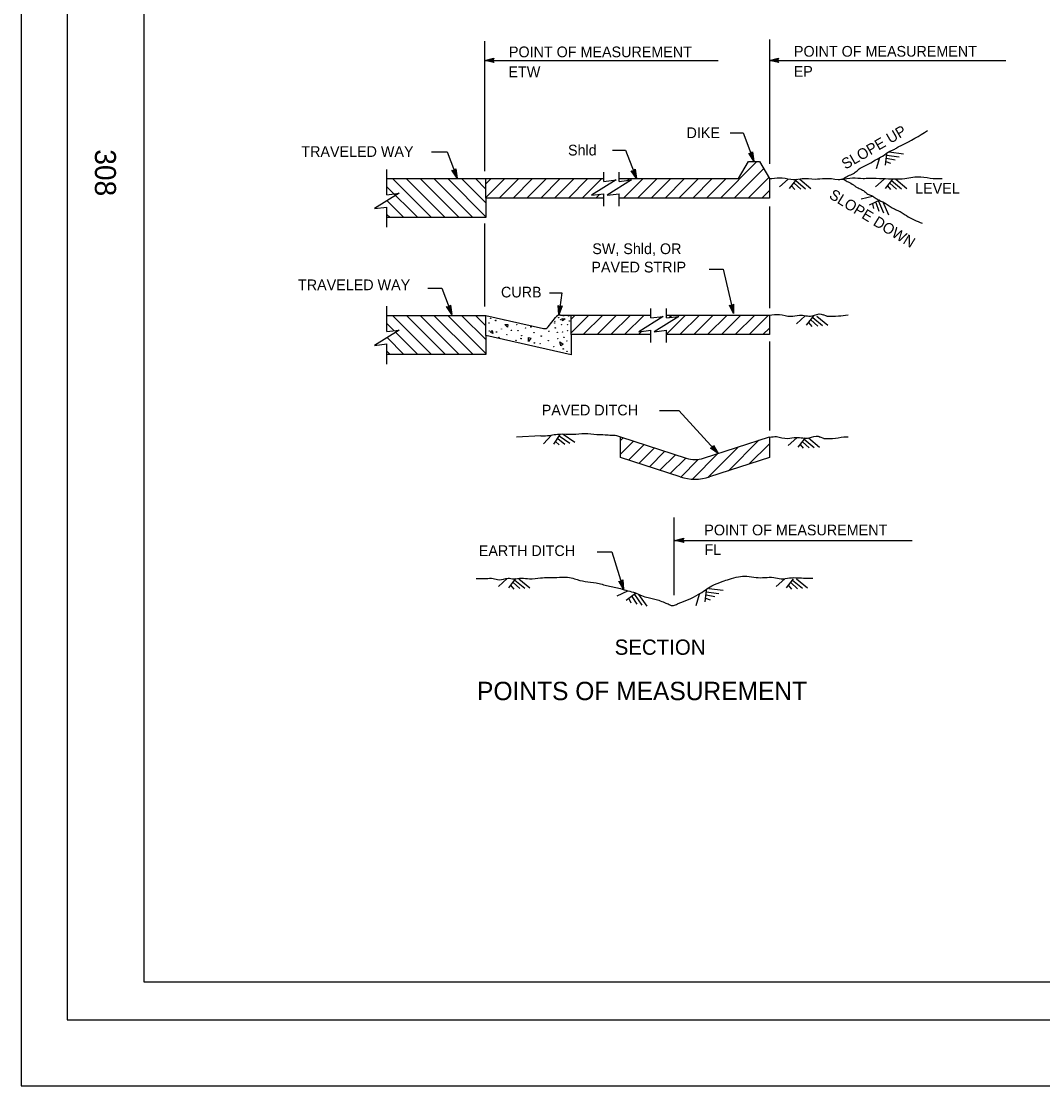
# Model space of a CAD drawing. Extents: x -893 to 867, y -474 to 712.
# Drawn here: x -893 to -226, y -474 to 222 of the extents above; entities that cross this region are included whole.
import ezdxf

# ---------------------------------------------------------------- set-up
doc = ezdxf.new("R2010")
doc.units = 0
for name, color, linetype in [('border_PLOTTING-ELEMENTS', 7, 'Continuous'), ('border_rw_22x34_Cut_Lines', 7, 'Continuous'), ('border_SHEET', 7, 'Continuous'), ('border_WITHIN-BORDER-anno', 7, 'Continuous'), ('ls_DETAIL-anno', 7, 'Continuous'), ('rd_PROFILE-OG', 7, 'Continuous'), ('str_Concrete-A', 7, 'Continuous')]:
    doc.layers.add(name, color=color, linetype=linetype)

msp = doc.modelspace()

# ---------------------------------------------------------------- linework, layer by layer
at = {"layer": 'border_PLOTTING-ELEMENTS'}
for points in [[(-893.45, -474.04), (866.55, -474.04), (866.55, 711.96), (-893.45, 711.96)], [(-863.45, -431.04), (836.55, -431.04), (836.55, 668.96), (-863.45, 668.96)]]:
    msp.add_lwpolyline(points, close=True, dxfattribs=at)
at = {"layer": 'border_rw_22x34_Cut_Lines'}
for p, q in [((-863.45, 668.96), (-863.45, -431.04)), ((-863.45, -431.04), (836.55, -431.04))]:
    msp.add_line(p, q, dxfattribs=at)
at = {"layer": 'border_SHEET'}
for p, q in [((-813.45, 643.96), (-813.45, -406.04)), ((-813.45, -406.04), (811.55, -406.04))]:
    msp.add_line(p, q, dxfattribs=at)
at = {"layer": 'ls_DETAIL-anno'}
for p, q in [((-590.48, 123.89), (-590.48, 208.93)), ((-404.45, 210.04), (-404.45, 128.77)), ((-590.48, 196.36), (-584.48, 197.69)), ((-584.48, 195.02), (-590.48, 196.36)), ((-590.48, 196.36), (-590.48, 196.36)), ((-590.48, 196.36), (-437.92, 196.36)), ((-584.7, 195.38), (-589.1, 196.36)), ((-589.09, 196.37), (-584.71, 197.33)), ((-587.72, 196.36), (-584.89, 196.99)), ((-584.93, 195.74), (-587.72, 196.36)), ((-586.34, 196.36), (-585.13, 196.63)), ((-585.11, 196.08), (-586.34, 196.36)), ((-584.48, 197.69), (-585.28, 196.36)), ((-585.28, 196.36), (-584.48, 195.02)), ((-584.48, 197.69), (-584.48, 197.69)), ((-584.48, 195.02), (-584.48, 195.02)), ((-404.41, 196.36), (-398.41, 197.69)), ((-398.41, 195.02), (-404.41, 196.36)), ((-404.41, 196.36), (-404.41, 196.36)), ((-404.41, 196.36), (-249.9, 196.36)), ((-398.62, 195.38), (-403.03, 196.36)), ((-403.02, 196.37), (-398.64, 197.33)), ((-401.64, 196.36), (-398.82, 196.99)), ((-398.86, 195.74), (-401.64, 196.36)), ((-400.26, 196.36), (-399.05, 196.63)), ((-399.03, 196.08), (-400.26, 196.36)), ((-398.41, 197.69), (-399.21, 196.36)), ((-399.21, 196.36), (-398.41, 195.02)), ((-398.41, 197.69), (-398.41, 197.69)), ((-398.41, 195.02), (-398.41, 195.02)), ((-430.07, 149), (-421.56, 149)), ((-421.56, 149), (-414.52, 130.48)), ((-625.31, 136.59), (-615.06, 136.59)), ((-615.06, 136.59), (-608.52, 119.39)), ((-506.93, 137.61), (-498.42, 137.61)), ((-498.42, 137.61), (-491.38, 119.08)), ((-414.52, 130.48), (-417.89, 135.61)), ((-417.89, 135.61), (-417.89, 135.61)), ((-417.89, 135.61), (-416.36, 135.34)), ((-415.01, 131.78), (-417.47, 135.52)), ((-415.5, 133.06), (-417.08, 135.48)), ((-415.99, 134.35), (-416.67, 135.39)), ((-416.36, 135.34), (-415.4, 136.56)), ((-416.17, 135.6), (-415.99, 134.35)), ((-415.9, 135.89), (-415.5, 133.06)), ((-415.65, 136.23), (-415.01, 131.77)), ((-415.4, 136.56), (-415.4, 136.56)), ((-415.4, 136.56), (-414.52, 130.48)), ((-610.37, 124.25), (-609.4, 125.47)), ((-609.4, 125.47), (-609.4, 125.47)), ((-609.4, 125.47), (-608.52, 119.39)), ((-414.52, 130.48), (-414.52, 130.48)), ((-608.52, 119.39), (-611.9, 124.52)), ((-611.9, 124.52), (-611.9, 124.52)), ((-611.9, 124.52), (-610.37, 124.25)), ((-609.02, 120.69), (-611.48, 124.43)), ((-609.5, 121.97), (-611.09, 124.39)), ((-609.99, 123.26), (-610.67, 124.3)), ((-610.17, 124.51), (-609.99, 123.26)), ((-609.91, 124.8), (-609.5, 121.97)), ((-609.66, 125.14), (-609.01, 120.68)), ((-608.52, 119.39), (-608.52, 119.39)), ((-491.38, 119.08), (-494.75, 124.22)), ((-494.75, 124.22), (-494.75, 124.22)), ((-494.75, 124.22), (-493.22, 123.94)), ((-491.87, 120.38), (-494.33, 124.12)), ((-492.36, 121.66), (-493.95, 124.08)), ((-492.85, 122.96), (-493.53, 123.99)), ((-493.22, 123.94), (-492.26, 125.16)), ((-493.03, 124.2), (-492.85, 122.96)), ((-492.76, 124.49), (-492.36, 121.66)), ((-492.51, 124.84), (-491.87, 120.37)), ((-492.26, 125.16), (-492.26, 125.16)), ((-492.26, 125.16), (-491.38, 119.08)), ((-491.38, 119.08), (-491.38, 119.08)), ((-404.45, 100.81), (-404.45, 34.41)), ((-590.36, 35.44), (-590.36, 89.61)), ((-443.83, 59.78), (-434.62, 59.78)), ((-434.62, 59.78), (-427.84, 30.82)), ((-627.75, 47.45), (-618.59, 47.45)), ((-618.59, 47.45), (-612.05, 30.25)), ((-548.13, 44.36), (-540, 44.36)), ((-540, 44.36), (-541.97, 30)), ((-612.05, 30.25), (-615.43, 35.39)), ((-615.43, 35.39), (-615.43, 35.39)), ((-615.43, 35.39), (-613.9, 35.11)), ((-612.55, 31.55), (-615.01, 35.3)), ((-613.03, 32.84), (-614.62, 35.25)), ((-613.52, 34.13), (-614.2, 35.16)), ((-613.9, 35.11), (-612.93, 36.34)), ((-613.7, 35.37), (-613.52, 34.13)), ((-613.44, 35.66), (-613.03, 32.84)), ((-613.19, 36.01), (-612.54, 31.54)), ((-612.93, 36.34), (-612.93, 36.34)), ((-612.93, 36.34), (-612.05, 30.25)), ((-541.97, 30), (-542.47, 36.13)), ((-542.47, 36.13), (-542.47, 36.13)), ((-542.47, 36.13), (-541.26, 35.15)), ((-541.78, 31.38), (-542.15, 35.85)), ((-539.83, 35.76), (-541.97, 30)), ((-541.59, 32.74), (-541.83, 35.62)), ((-540.21, 35.6), (-541.78, 31.37)), ((-540.6, 35.42), (-541.59, 32.74)), ((-541.4, 34.11), (-541.5, 35.34)), ((-540.96, 35.29), (-541.4, 34.11)), ((-541.26, 35.15), (-539.83, 35.76)), ((-539.83, 35.76), (-539.83, 35.76)), ((-427.84, 30.82), (-430.5, 36.36)), ((-430.5, 36.36), (-430.5, 36.36)), ((-430.5, 36.36), (-429.02, 35.88)), ((-428.16, 32.17), (-430.1, 36.21)), ((-428.46, 33.51), (-429.72, 36.12)), ((-428.78, 34.85), (-429.31, 35.97)), ((-429.02, 35.88), (-427.9, 36.97)), ((-428.79, 36.11), (-428.78, 34.85)), ((-428.49, 36.36), (-428.46, 33.51)), ((-428.2, 36.67), (-428.15, 32.16)), ((-427.9, 36.97), (-427.9, 36.97)), ((-427.9, 36.97), (-427.84, 30.82)), ((-612.05, 30.25), (-612.05, 30.25)), ((-541.97, 30), (-541.97, 30)), ((-427.84, 30.82), (-427.84, 30.82)), ((-404.45, 12.57), (-404.45, -45.64)), ((-476.33, -32.62), (-463.55, -32.62)), ((-463.55, -32.62), (-437.9, -60.69)), ((-441.41, -56.85), (-440.96, -55.36)), ((-440.96, -55.36), (-440.96, -55.36)), ((-440.96, -55.36), (-437.9, -60.69)), ((-442.93, -57.16), (-441.41, -56.85)), ((-437.9, -60.69), (-442.93, -57.16)), ((-442.93, -57.16), (-442.93, -57.16)), ((-438.84, -59.66), (-442.51, -57.09)), ((-439.76, -58.65), (-442.13, -56.98)), ((-440.69, -57.63), (-441.71, -56.92)), ((-441.32, -56.53), (-440.69, -57.63)), ((-441.18, -56.17), (-439.76, -58.65)), ((-441.08, -55.76), (-438.83, -59.67)), ((-437.9, -60.69), (-437.9, -60.69)), ((-466.6, -153.26), (-466.6, -102.43)), ((-466.33, -117.48), (-460.33, -116.15)), ((-460.33, -118.82), (-466.33, -117.48)), ((-466.33, -117.48), (-466.33, -117.48)), ((-466.33, -117.48), (-311.04, -117.48)), ((-460.55, -118.46), (-464.95, -117.48)), ((-464.94, -117.48), (-460.57, -116.51)), ((-463.57, -117.48), (-460.74, -116.86)), ((-460.78, -118.1), (-463.57, -117.48)), ((-462.19, -117.48), (-460.98, -117.22)), ((-460.96, -117.76), (-462.19, -117.48)), ((-460.33, -116.15), (-461.13, -117.48)), ((-461.13, -117.48), (-460.33, -118.82)), ((-460.33, -116.15), (-460.33, -116.15)), ((-517.04, -124.93), (-507.38, -124.93)), ((-507.38, -124.93), (-499.79, -149.52)), ((-460.33, -118.82), (-460.33, -118.82)), ((-499.79, -149.52), (-502.83, -144.18)), ((-502.83, -144.18), (-502.83, -144.18)), ((-502.83, -144.18), (-501.32, -144.55)), ((-500.2, -148.19), (-502.41, -144.3)), ((-500.6, -146.88), (-502.03, -144.36)), ((-501.01, -145.56), (-501.62, -144.48)), ((-501.32, -144.55), (-500.28, -143.39)), ((-501.11, -144.3), (-501.01, -145.56)), ((-500.83, -144.03), (-500.6, -146.88)), ((-500.55, -143.7), (-500.19, -148.2)), ((-500.28, -143.39), (-500.28, -143.39)), ((-500.28, -143.39), (-499.79, -149.52)), ((-499.79, -149.52), (-499.79, -149.52))]:
    msp.add_line(p, q, dxfattribs=at)
at = {"layer": 'rd_PROFILE-OG'}
for p, q in [((-332.53, 132.65), (-334.71, 125.34)), ((-327.91, 135.46), (-328.77, 127.9)), ((-327.97, 132.43), (-322.12, 131.33)), ((-327.83, 134.45), (-319.56, 133.33)), ((-326.03, 136.59), (-316.78, 135.33)), ((-328.39, 130.15), (-325.31, 129.08)), ((-392.1, 118.66), (-397.8, 113.58)), ((-386.69, 118.62), (-391.39, 112.64)), ((-384.5, 118.6), (-377.29, 112.66)), ((-329.45, 118.66), (-335.15, 113.58)), ((-324.04, 118.62), (-328.74, 112.64)), ((-321.85, 118.6), (-314.64, 112.66)), ((-389.89, 114.35), (-387.83, 111.83)), ((-388.33, 116.07), (-383.93, 112.07)), ((-387.15, 117.72), (-380.71, 112.42)), ((-327.25, 114.35), (-325.18, 111.83)), ((-325.68, 116.07), (-321.29, 112.07)), ((-324.51, 117.72), (-318.06, 112.42)), ((-337.04, 107.44), (-344.44, 105.54)), ((-332.25, 104.93), (-339.18, 101.76)), ((-337.06, 102.6), (-336.38, 99.41)), ((-334.88, 103.41), (-332.81, 97.84)), ((-333.08, 104.34), (-329.79, 96.67)), ((-330.32, 103.9), (-326.63, 95.32)), ((-381.02, 29.26), (-386.72, 24.19)), ((-375.61, 29.23), (-380.31, 23.24)), ((-376.08, 28.33), (-369.63, 23.02)), ((-373.42, 29.2), (-366.21, 23.27)), ((-366.88, 29.03), (-369.32, 29.96)), ((-378.81, 24.96), (-376.75, 22.43)), ((-377.25, 26.68), (-372.85, 22.67)), ((-546.8, -48.69), (-552.02, -54.26)), ((-541.41, -48.24), (-545.55, -54.62)), ((-539.23, -48.07), (-531.51, -53.32)), ((-553.76, -49.07), (-569.72, -50.02)), ((-544.22, -52.78), (-541.93, -55.11)), ((-542.82, -50.93), (-538.07, -54.52)), ((-541.79, -49.18), (-534.9, -53.88)), ((-386.52, -50.47), (-392.23, -55.55)), ((-381.12, -50.51), (-385.82, -56.49)), ((-384.32, -54.78), (-382.26, -57.3)), ((-382.76, -53.06), (-378.36, -57.06)), ((-381.58, -51.41), (-375.14, -56.71)), ((-378.92, -50.53), (-371.72, -56.47)), ((-368.87, -50.84), (-371.31, -49.91)), ((-575.77, -142.47), (-581.47, -147.54)), ((-570.37, -142.51), (-575.07, -148.49)), ((-572.01, -145.05), (-567.61, -149.06)), ((-570.83, -143.4), (-564.39, -148.71)), ((-568.17, -142.53), (-560.96, -148.46)), ((-394.25, -142.54), (-399.95, -147.62)), ((-388.85, -142.58), (-393.55, -148.56)), ((-390.49, -145.13), (-386.09, -149.14)), ((-389.31, -143.48), (-382.87, -148.78)), ((-386.65, -142.61), (-379.44, -148.54)), ((-573.57, -146.77), (-571.51, -149.3)), ((-497.19, -150.71), (-504.04, -154.07)), ((-491.99, -152.19), (-498.12, -156.7)), ((-492.68, -152.93), (-487.89, -159.77)), ((-489.88, -152.8), (-484.53, -160.45)), ((-450.4, -152.88), (-452.55, -160.21)), ((-445.8, -150.04), (-446.61, -157.61)), ((-445.84, -153.07), (-439.99, -154.13)), ((-445.72, -151.05), (-437.44, -152.13)), ((-443.93, -148.9), (-434.67, -150.1)), ((-392.05, -146.85), (-389.99, -149.38)), ((-496.22, -155.44), (-494.91, -158.43)), ((-494.25, -154.21), (-491.09, -159.25)), ((-446.25, -155.36), (-443.16, -156.41))]:
    msp.add_line(p, q, dxfattribs=at)
for points in [[(-357.77, 118.65), (-356.48, 118.9), (-355.27, 119.55), (-352.84, 120.84), (-349.52, 122.46), (-347.1, 124.23), (-345.15, 125.86), (-343.29, 126.74), (-341.51, 127.72), (-338.12, 129.41), (-333.99, 131.84), (-329.46, 134.43), (-327.2, 136.13), (-325.09, 137.18), (-322.99, 138.07), (-320.89, 139.36), (-317.89, 140.9), (-301.06, 150.43)], [(-404.28, 119.18), (-402.8, 119.17), (-395.99, 119.6), (-388.67, 118.42), (-382.96, 119.16), (-374.59, 118.76), (-368.13, 119.22), (-359.48, 118.42)], [(-359.48, 118.42), (-357.4, 118.65), (-349.99, 119.49), (-343.22, 119.14)], [(-357.53, 118.65), (-356.8, 118.65), (-355.43, 118.49), (-354.3, 117.6), (-352.92, 116.87), (-349.52, 114.93), (-347.82, 113.72), (-344.99, 112.26), (-342.16, 110.72), (-340.06, 108.95), (-337.71, 108.05), (-335.85, 106.84), (-333.51, 105.39), (-330.92, 104.01), (-328.65, 103.04), (-326.06, 101.18), (-323.39, 99.56), (-320.4, 98.1), (-317.56, 96.73), (-314.9, 94.87), (-304.45, 89.84)], [(-343.22, 119.14), (-339.03, 119.34), (-330.22, 119.11), (-315.88, 119.18), (-305.36, 120.25), (-297.4, 119.09), (-291.53, 119.18)], [(-404.34, 29.78), (-397.86, 30.19), (-390.54, 29.01), (-384.83, 29.75), (-376.46, 29.35), (-370.5, 30.5), (-369.32, 29.96)], [(-366.88, 29.03), (-359.27, 29.24), (-353.03, 29.95)], [(-553.76, -49.07), (-550.67, -49.03), (-541.95, -47.96), (-532.92, -48.08), (-525.1, -47.64), (-517.23, -48.17), (-511.87, -48.44), (-507.65, -48.66), (-504.39, -48.87), (-503.14, -49.34), (-501.69, -49.86)], [(-404.1, -49.95), (-399.85, -49.68), (-392.53, -50.86), (-386.82, -50.12), (-378.45, -50.52), (-372.49, -49.37), (-371.31, -49.91)], [(-368.87, -50.84), (-361.26, -50.64), (-353.85, -49.79), (-353.03, -49.83)], [(-596.17, -142.41), (-589.62, -142.41), (-585.03, -142.41), (-581.1, -143.29), (-575.2, -142.19), (-571.49, -142.63), (-566.47, -142.19), (-561.22, -142.63), (-554.02, -141.97), (-543.31, -141.76), (-536.32, -141.54), (-531.73, -142.63), (-524.75, -144.38), (-517.76, -145.25), (-509.89, -147.22), (-501.81, -148.96), (-497.01, -150.49), (-491.98, -151.8), (-488.05, -153.55), (-483.68, -154.86), (-476.69, -156.61), (-472.98, -158.14), (-469.88, -159.34)], [(-464.55, -158.99), (-464.02, -158.79), (-450.92, -152.9), (-441.96, -147.22), (-435.19, -144.38), (-430.6, -142.85), (-424.71, -141.32), (-419.25, -140.88), (-413.13, -141.76), (-407.45, -141.76), (-401.56, -141.76), (-396.75, -142.63), (-391.29, -141.97), (-385.83, -141.97), (-376, -142.19)], [(-469.88, -159.34), (-468.17, -160.11), (-467.08, -160.11), (-464.55, -158.99)]]:
    msp.add_spline(points, degree=3, dxfattribs=at)
at = {"layer": 'str_Concrete-A'}
for p, q in [((-424.54, 119.08), (-418.15, 130.15)), ((-418.15, 130.15), (-410.84, 130.15)), ((-410.84, 130.15), (-404.45, 119.08)), ((-654.53, 108.45), (-654.53, 124.98)), ((-654.53, 119.08), (-589.72, 119.08)), ((-589.72, 106.3), (-589.72, 119.08)), ((-589.7, 119.08), (-512.68, 119.08)), ((-512.68, 117.14), (-512.68, 123.32)), ((-502.57, 117.14), (-502.57, 123.32)), ((-502.57, 119.08), (-424.54, 119.08)), ((-404.45, 119.08), (-404.45, 106.3)), ((-589.72, 106.36), (-589.72, 93.53)), ((-512.68, 106.3), (-589.72, 106.3)), ((-512.68, 101.09), (-512.68, 109.14)), ((-404.45, 106.3), (-502.61, 106.3)), ((-502.57, 101.09), (-502.57, 109.14)), ((-654.53, 87.2), (-654.53, 100.45)), ((-589.72, 93.53), (-654.53, 93.53)), ((-654.53, 19.01), (-654.53, 35.54)), ((-654.53, 29.64), (-589.72, 29.64)), ((-589.72, 16.52), (-589.72, 29.64)), ((-589.72, 29.64), (-552.13, 21.01)), ((-548.98, 22.16), (-544.24, 28.25)), ((-541, 29.84), (-534.05, 29.84)), ((-534.05, 17.07), (-534.05, 29.84)), ((-534.05, 29.84), (-481.82, 29.84)), ((-481.82, 27.91), (-481.82, 34.08)), ((-471.72, 27.91), (-471.72, 34.08)), ((-471.72, 29.84), (-404.45, 29.84)), ((-404.45, 29.84), (-404.45, 17.07)), ((-577.38, 23.65), (-575.46, 23.69)), ((-575.55, 21.81), (-577.38, 23.65)), ((-575.46, 23.69), (-575.55, 21.81)), ((-539.98, 27.5), (-538, 27.27)), ((-539.7, 26.12), (-539.98, 27.5)), ((-538, 27.27), (-539.7, 26.12)), ((-589.72, 16.52), (-589.72, 4.09)), ((-534.05, 3.74), (-589.72, 16.52)), ((-586.81, 18.64), (-585.59, 19.65)), ((-585.18, 17.83), (-586.81, 18.64)), ((-585.59, 19.65), (-585.18, 17.83)), ((-561.98, 15.16), (-560.42, 14.75)), ((-561.93, 12.64), (-561.98, 15.16)), ((-560.42, 14.75), (-561.93, 12.64)), ((-481.8, 17.07), (-534.05, 17.07)), ((-534.05, 17.02), (-534.05, 3.74)), ((-481.82, 11.86), (-481.82, 19.91)), ((-471.72, 11.86), (-471.72, 19.91)), ((-404.4, 17.07), (-471.72, 17.07)), ((-654.53, -2.24), (-654.53, 11.01)), ((-541.31, 12.41), (-539.33, 10.86)), ((-540.71, 9.8), (-541.31, 12.41)), ((-539.33, 10.86), (-540.71, 9.8)), ((-589.72, 4.09), (-654.53, 4.09)), ((-501.69, -63.29), (-501.69, -49.86)), ((-501.69, -49.86), (-458.79, -63.8)), ((-447.43, -63.81), (-404.45, -49.85)), ((-404.45, -49.85), (-404.45, -63.28)), ((-462.76, -75.94), (-501.69, -63.29)), ((-404.45, -63.28), (-443.47, -75.96))]:
    msp.add_line(p, q, dxfattribs=at)
for points in [[(-436.45, 106.3), (-412.61, 130.15)], [(-427.42, 106.3), (-408.18, 125.54)], [(-625.3, 93.53), (-650.85, 119.08)], [(-616.26, 93.53), (-641.82, 119.08)], [(-607.23, 93.53), (-632.78, 119.08)], [(-598.19, 93.53), (-623.74, 119.08)], [(-589.72, 94.09), (-614.71, 119.08)], [(-589.72, 103.12), (-605.68, 119.08)], [(-589.72, 112.16), (-596.64, 119.08)], [(-589.72, 106.62), (-577.26, 119.08)], [(-589.72, 115.66), (-586.3, 119.08)], [(-581.01, 106.3), (-568.23, 119.08)], [(-571.98, 106.3), (-559.19, 119.08)], [(-562.94, 106.3), (-550.16, 119.08)], [(-553.9, 106.3), (-541.13, 119.08)], [(-544.87, 106.3), (-532.09, 119.08)], [(-535.84, 106.3), (-523.06, 119.08)], [(-526.8, 106.3), (-514.02, 119.08)], [(-499.7, 106.3), (-486.92, 119.08)], [(-497.22, 117.81), (-495.95, 119.08)], [(-490.66, 106.3), (-477.88, 119.08)], [(-481.63, 106.3), (-468.85, 119.08)], [(-472.59, 106.3), (-459.81, 119.08)], [(-463.56, 106.3), (-450.78, 119.08)], [(-454.52, 106.3), (-441.74, 119.08)], [(-445.49, 106.3), (-432.71, 119.08)], [(-418.38, 106.3), (-404.88, 119.81)], [(-634.34, 93.53), (-654.53, 113.72)], [(-512.68, 117.14), (-504.68, 118.14), (-520.68, 108.14), (-512.68, 109.14)], [(-502.57, 117.14), (-494.57, 118.14), (-510.57, 108.14), (-502.57, 109.14)], [(-654.53, 108.45), (-646.53, 109.45), (-662.53, 99.45), (-654.53, 100.45)], [(-643.37, 93.53), (-654.38, 104.54)], [(-517.77, 106.3), (-515.24, 108.82)], [(-409.35, 106.3), (-404.45, 111.2)], [(-652.4, 93.53), (-654.53, 95.65)], [(-625.23, 4.09), (-650.78, 29.64)], [(-616.19, 4.09), (-641.74, 29.64)], [(-607.16, 4.09), (-632.71, 29.64)], [(-598.12, 4.09), (-623.67, 29.64)], [(-589.72, 4.72), (-614.64, 29.64)], [(-589.72, 13.76), (-605.6, 29.64)], [(-589.72, 22.79), (-596.57, 29.64)], [(-534.05, 18.19), (-522.4, 29.84)], [(-534.05, 27.23), (-531.43, 29.84)], [(-526.14, 17.07), (-513.36, 29.84)], [(-517.1, 17.07), (-504.33, 29.84)], [(-508.07, 17.07), (-495.29, 29.84)], [(-499.03, 17.07), (-486.26, 29.84)], [(-481.82, 27.91), (-473.82, 28.91), (-489.82, 18.91), (-481.82, 19.91)], [(-471.72, 27.91), (-463.72, 28.91), (-479.72, 18.91), (-471.72, 19.91)], [(-471.72, 17.28), (-459.16, 29.84)], [(-469.9, 28.13), (-468.19, 29.84)], [(-462.89, 17.07), (-450.12, 29.84)], [(-453.86, 17.07), (-441.09, 29.84)], [(-444.83, 17.07), (-432.05, 29.84)], [(-435.79, 17.07), (-423.02, 29.84)], [(-426.76, 17.07), (-413.98, 29.84)], [(-417.72, 17.07), (-404.95, 29.84)], [(-649.77, 19.6), (-654.53, 24.36)], [(-408.69, 17.07), (-404.45, 21.3)], [(-654.53, 19.01), (-646.53, 20.01), (-662.53, 10.01), (-654.53, 11.01)], [(-643.29, 4.09), (-654.33, 15.13)], [(-634.26, 4.09), (-648.77, 18.6)], [(-490, 17.07), (-487.92, 19.14)], [(-652.33, 4.09), (-654.53, 6.28)], [(-501.68, -52.11), (-499.98, -50.41)], [(-501.68, -61.14), (-493.16, -52.63)], [(-496.48, -64.98), (-486.35, -54.84)], [(-431.2, -71.98), (-411.3, -52.07)], [(-417.82, -67.63), (-404.45, -54.26)], [(-489.67, -67.2), (-479.52, -57.05)], [(-482.85, -69.41), (-472.7, -59.27)], [(-476.03, -71.63), (-465.88, -61.49)], [(-454.69, -77.39), (-438.07, -60.77)], [(-444.49, -76.23), (-424.68, -56.42)], [(-469.21, -73.84), (-459.07, -63.7)], [(-462.39, -76.06), (-450.95, -64.62)]]:
    msp.add_lwpolyline(points, dxfattribs=at)
for centre, radius in [((-542.22, 28.18), 0.105), ((-539.01, 29.14), 0.101), ((-535.66, 29.19), 0.189), ((-587.7, 24.61), 0.105), ((-586.55, 27.72), 0.105), ((-583.3, 26.26), 0.189), ((-577.43, 26.53), 0.105), ((-569.59, 23.65), 0.105), ((-563.86, 21.4), 0.105), ((-560.33, 22.09), 0.189), ((-544.74, 24.65), 0.135), ((-544.65, 25.71), 0.105), ((-544.37, 21.44), 0.189), ((-541.03, 26.9), 0.105), ((-540.34, 23.6), 0.0913), ((-536.49, 23.46), 0.105), ((-535.25, 25.98), 0.147), ((-587.56, 19.47), 0.105), ((-582.79, 18.78), 0.189), ((-581.23, 15.21), 0.105), ((-579.54, 20.71), 0.105), ((-576.05, 17), 0.105), ((-573.07, 19.84), 0.189), ((-568.72, 19.66), 0.105), ((-566.75, 14.43), 0.189), ((-566.29, 16.4), 0.105), ((-558.31, 18.28), 0.105), ((-553.54, 16.08), 0.189), ((-548.59, 19.29), 0.105), ((-543.09, 18.47), 0.105), ((-542.73, 14.43), 0.105), ((-539.74, 18.83), 0.105), ((-538.74, 15.25), 0.189), ((-536.49, 19.52), 0.105), ((-570.09, 13.29), 0.105), ((-558.04, 11.59), 0.189), ((-554.33, 11.04), 0.105), ((-548.87, 13.15), 0.105), ((-545.39, 9.07), 0.105), ((-539.15, 7.69), 0.189), ((-536.81, 12.83), 0.105), ((-536.77, 6.13), 0.105)]:
    msp.add_circle(centre, radius, dxfattribs=at)
for centre, radius, start, end in [((-541.06, 25.87), 3.97, 89.21638, 143.24453), ((-551.47, 24.09), 3.15, 257.86241, 322.17641), ((-453.11, -46.32), 18.37, 251.99947, 288.00069), ((-453.11, -46.32), 31.15, 251.99947, 288.00069)]:
    msp.add_arc(centre, radius, start, end, dxfattribs=at)

# ---------------------------------------------------------------- texts
at = {"layer": 'border_WITHIN-BORDER-anno'}
msp.add_text('308', height=13.75, rotation=270, dxfattribs=at).set_placement((-845.31, 138.21))
at = {"layer": 'ls_DETAIL-anno'}
for s, height, p in [('POINT OF MEASUREMENT', 7, (-574.69, 198.4)), ('POINT OF MEASUREMENT', 7, (-388.38, 198.77)), ('ETW', 7, (-574.96, 185.36)), ('EP', 7, (-388.54, 185.68)), ('DIKE', 7, (-458.58, 145.52)), ('TRAVELED WAY', 7, (-710.38, 133.24)), ('Shld', 7, (-536.07, 134.16)), ('LEVEL', 7, (-309.15, 109.19)), ('SW, Shld, OR', 7, (-520.18, 69.68)), ('PAVED STRIP', 7, (-520.78, 57.69)), ('TRAVELED WAY', 7, (-712.56, 46.08)), ('CURB', 7, (-579.88, 41.35)), ('PAVED DITCH', 7, (-553.22, -35.77)), ('POINT OF MEASUREMENT', 7, (-446.96, -114.2)), ('EARTH DITCH', 7, (-594.36, -127.73)), ('FL', 7, (-446.82, -127)), ('SECTION', 10, (-505.58, -192.3)), ('POINTS OF MEASUREMENT', 12, (-595.51, -221.95))]:
    msp.add_text(s, height=height, dxfattribs=at).set_placement(p)
for s, rotation, p in [('SLOPE UP', 30, (-354.69, 124.83)), ('SLOPE DOWN', 328.46583, (-365.97, 106.65))]:
    msp.add_text(s, height=7, rotation=rotation, dxfattribs=at).set_placement(p)

doc.saveas('drawing.dxf')
